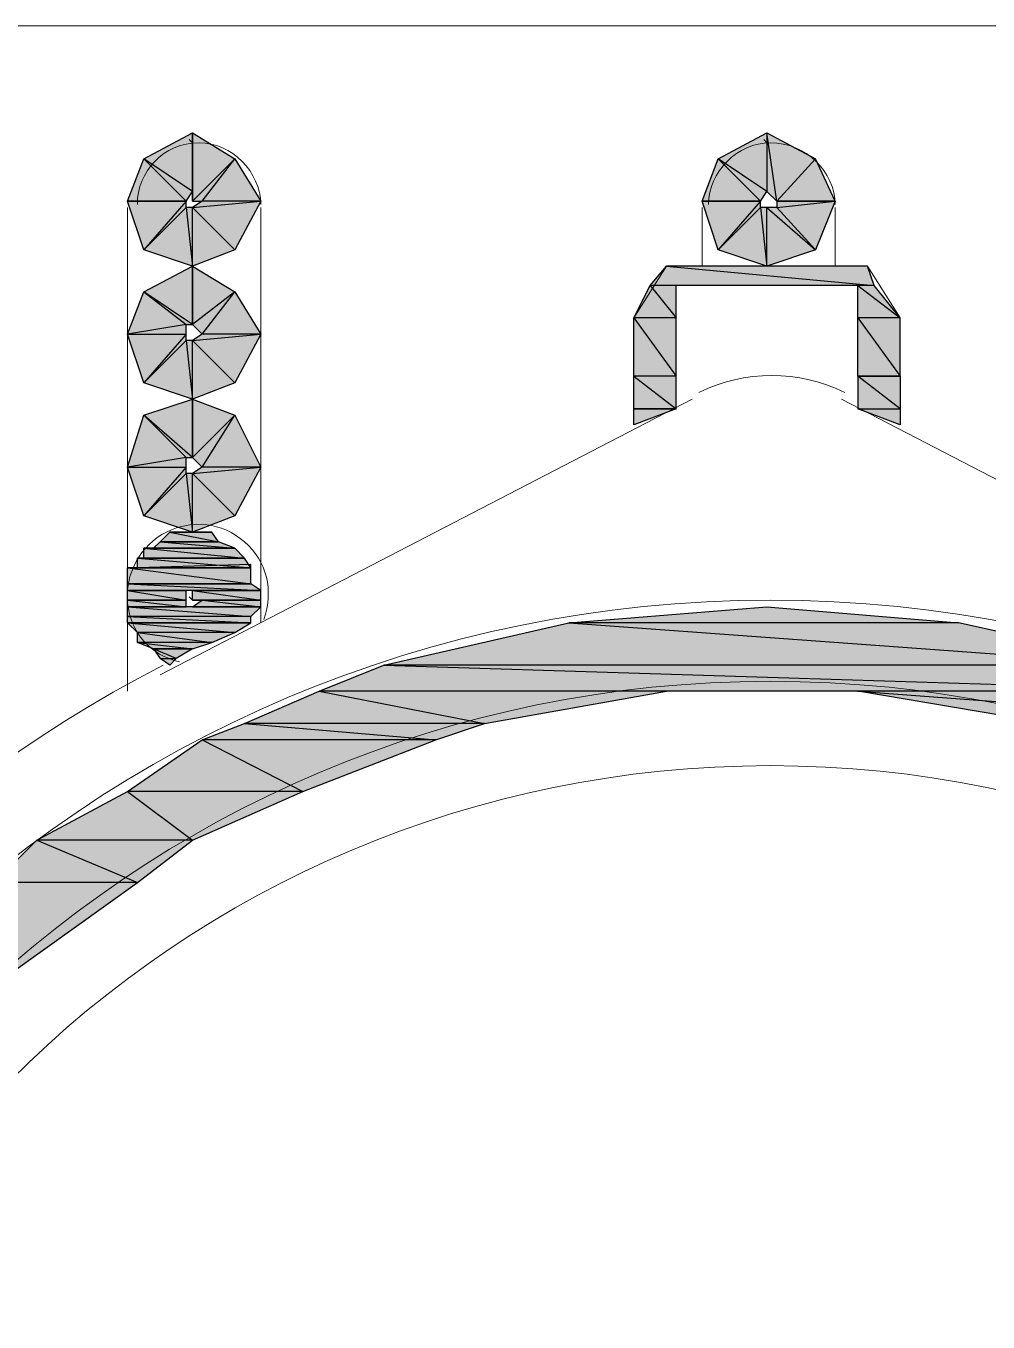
# Model space of a CAD drawing. Header units: millimetres. Extents: x 40 to 176, y -32 to 59.
# Drawn here: x 108.82 to 109.234, y -3.02 to -2.462 of the extents above; entities that cross this region are included whole.
import ezdxf

# ---------------------------------------------------------------- set-up
doc = ezdxf.new("R2010")
doc.units = ezdxf.units.MM
doc.layers.add('15 - Quadro de medição', color=6, linetype='Continuous')

msp = doc.modelspace()

# ---------------------------------------------------------------- hatches: boundary and pattern name
at = {"layer": '15 - Quadro de medição', "true_color": 0x000007}
h = msp.add_hatch(color=7, dxfattribs=at)
h.paths.add_polyline_path([(108.92059, -2.53693), (108.89544, -2.53693), (108.90941, -2.51877)])
h.paths.add_polyline_path([(108.89544, -2.53693), (108.90941, -2.51877), (108.89125, -2.53693)])
h.paths.add_polyline_path([(108.90941, -2.51877), (108.89125, -2.53693), (108.89125, -2.50759)])
h.paths.add_polyline_path([(108.89125, -2.53693), (108.89125, -2.50759), (108.89125, -2.53274)])
h.paths.add_polyline_path([(108.89125, -2.50759), (108.89125, -2.53274), (108.8703, -2.51877)])
h.paths.add_polyline_path([(108.89125, -2.53274), (108.8703, -2.51877), (108.88846, -2.53693)])
h.paths.add_polyline_path([(108.8703, -2.51877), (108.88846, -2.53693), (108.86332, -2.53693)])
h = msp.add_hatch(color=7, dxfattribs=at)
h.paths.add_polyline_path([(109.16781, -2.53693), (109.15943, -2.51877), (109.14267, -2.53693)])
h.paths.add_polyline_path([(109.15943, -2.51877), (109.14267, -2.53693), (109.13848, -2.50759)])
h.paths.add_polyline_path([(109.14267, -2.53693), (109.13848, -2.50759), (109.13848, -2.53274)])
h.paths.add_polyline_path([(109.13848, -2.50759), (109.13848, -2.53274), (109.11753, -2.51877)])
h.paths.add_polyline_path([(109.13848, -2.53274), (109.11753, -2.51877), (109.13569, -2.53693)])
h.paths.add_polyline_path([(109.11753, -2.51877), (109.13569, -2.53693), (109.11054, -2.53693)])
h = msp.add_hatch(color=7, dxfattribs=at)
h.paths.add_polyline_path([(108.86332, -2.53693), (108.88846, -2.53693), (108.8703, -2.55788)])
h.paths.add_polyline_path([(108.88846, -2.53693), (108.8703, -2.55788), (108.88846, -2.53972)])
h.paths.add_polyline_path([(108.8703, -2.55788), (108.88846, -2.53972), (108.89125, -2.56486)])
h.paths.add_polyline_path([(108.88846, -2.53972), (108.89125, -2.56486), (108.89125, -2.53972)])
h.paths.add_polyline_path([(108.89125, -2.56486), (108.89125, -2.53972), (108.90941, -2.55788)])
h = msp.add_hatch(color=7, dxfattribs=at)
h.paths.add_polyline_path([(108.90941, -2.55788), (108.89125, -2.53972), (108.92059, -2.53693)])
h.paths.add_polyline_path([(108.89125, -2.53972), (108.92059, -2.53693), (108.89544, -2.53693)])
h = msp.add_hatch(color=7, dxfattribs=at)
h.paths.add_polyline_path([(109.11054, -2.53693), (109.13569, -2.53693), (109.11753, -2.55788)])
h.paths.add_polyline_path([(109.13569, -2.53693), (109.11753, -2.55788), (109.13569, -2.53972)])
h.paths.add_polyline_path([(109.11753, -2.55788), (109.13569, -2.53972), (109.13848, -2.56486)])
h.paths.add_polyline_path([(109.13569, -2.53972), (109.13848, -2.56486), (109.13848, -2.53972)])
h.paths.add_polyline_path([(109.13848, -2.56486), (109.13848, -2.53972), (109.15943, -2.55788)])
h.paths.add_polyline_path([(109.13848, -2.53972), (109.15943, -2.55788), (109.14267, -2.53972)])
h.paths.add_polyline_path([(109.15943, -2.55788), (109.14267, -2.53972), (109.16781, -2.53693)])
h.paths.add_polyline_path([(109.14267, -2.53972), (109.16781, -2.53693), (109.14267, -2.53693)])
h = msp.add_hatch(color=7, dxfattribs=at)
h.paths.add_polyline_path([(108.89125, -2.56486), (108.89125, -2.59), (108.8703, -2.57603)])
h.paths.add_polyline_path([(108.89125, -2.59), (108.8703, -2.57603), (108.88846, -2.59)])
h.paths.add_polyline_path([(108.8703, -2.57603), (108.88846, -2.59), (108.86332, -2.59419)])
h.paths.add_polyline_path([(108.88846, -2.59), (108.86332, -2.59419), (108.88846, -2.59419)])
h.paths.add_polyline_path([(108.86332, -2.59419), (108.88846, -2.59419), (108.8703, -2.61514)])
h.paths.add_polyline_path([(108.88846, -2.59419), (108.8703, -2.61514), (108.88846, -2.59699)])
h.paths.add_polyline_path([(108.8703, -2.61514), (108.88846, -2.59699), (108.89125, -2.62213)])
h.paths.add_polyline_path([(108.88846, -2.59699), (108.89125, -2.62213), (108.89125, -2.59699)])
h.paths.add_polyline_path([(108.89125, -2.62213), (108.89125, -2.59699), (108.90941, -2.61514)])
h = msp.add_hatch(color=7, dxfattribs=at)
h.paths.add_polyline_path([(108.92059, -2.59419), (108.89544, -2.59419), (108.90941, -2.57603)])
h.paths.add_polyline_path([(108.89544, -2.59419), (108.90941, -2.57603), (108.89125, -2.59)])
h.paths.add_polyline_path([(108.90941, -2.57603), (108.89125, -2.59), (108.89125, -2.56486)])
h = msp.add_hatch(color=7, dxfattribs=at)
h.paths.add_polyline_path([(109.18178, -2.56486), (109.09518, -2.56486), (109.18457, -2.57324)])
h.paths.add_polyline_path([(109.09518, -2.56486), (109.18457, -2.57324), (109.0882, -2.57324)])
h = msp.add_hatch(color=7, dxfattribs=at)
h.paths.add_polyline_path([(109.09937, -2.57324), (109.0882, -2.57324), (109.09937, -2.58721)])
h.paths.add_polyline_path([(109.0882, -2.57324), (109.09937, -2.58721), (109.08121, -2.58721)])
h = msp.add_hatch(color=7, dxfattribs=at)
h.paths.add_polyline_path([(109.18457, -2.57324), (109.17759, -2.57324), (109.19575, -2.58721)])
h.paths.add_polyline_path([(109.17759, -2.57324), (109.19575, -2.58721), (109.17759, -2.58721)])
h = msp.add_hatch(color=7, dxfattribs=at)
h.paths.add_polyline_path([(109.09937, -2.58721), (109.08121, -2.58721), (109.09937, -2.61235)])
h.paths.add_polyline_path([(109.08121, -2.58721), (109.09937, -2.61235), (109.08121, -2.61235)])
h = msp.add_hatch(color=7, dxfattribs=at)
h.paths.add_polyline_path([(109.19575, -2.58721), (109.17759, -2.58721), (109.19575, -2.61235)])
h.paths.add_polyline_path([(109.17759, -2.58721), (109.19575, -2.61235), (109.17759, -2.61235)])
h = msp.add_hatch(color=7, dxfattribs=at)
h.paths.add_polyline_path([(108.90941, -2.61514), (108.89125, -2.59699), (108.92059, -2.59419)])
h.paths.add_polyline_path([(108.89125, -2.59699), (108.92059, -2.59419), (108.89544, -2.59419)])
h = msp.add_hatch(color=7, dxfattribs=at)
h.paths.add_polyline_path([(109.09937, -2.61235), (109.08121, -2.61235), (109.09937, -2.62632)])
h.paths.add_polyline_path([(109.08121, -2.61235), (109.09937, -2.62632), (109.08121, -2.62632)])
h = msp.add_hatch(color=7, dxfattribs=at)
h.paths.add_polyline_path([(109.17759, -2.61235), (109.17759, -2.62632), (109.19575, -2.62632)])
h.paths.add_polyline_path([(109.17759, -2.62632), (109.19575, -2.62632), (109.19575, -2.6333)])
for points in [[(109.17759, -2.61235), (109.19575, -2.61235), (109.19575, -2.62632)], [(109.08121, -2.62632), (109.09937, -2.62632), (109.08121, -2.6333)], [(108.88427, -2.67939), (108.89963, -2.67939), (108.89824, -2.67939)], [(108.86751, -2.69476), (108.9164, -2.69476), (108.9164, -2.69336)], [(109.13848, -2.71152), (109.22089, -2.7185), (109.05328, -2.7185)], [(108.87449, -2.72968), (108.89125, -2.72968), (108.88427, -2.73387)]]:
    msp.add_hatch(color=7, dxfattribs=at).paths.add_polyline_path(points)
h = msp.add_hatch(color=7, dxfattribs=at)
h.paths.add_polyline_path([(108.89125, -2.62213), (108.89125, -2.64727), (108.8703, -2.62911)])
h.paths.add_polyline_path([(108.89125, -2.64727), (108.8703, -2.62911), (108.88846, -2.64727)])
h.paths.add_polyline_path([(108.8703, -2.62911), (108.88846, -2.64727), (108.86332, -2.65146)])
h.paths.add_polyline_path([(108.88846, -2.64727), (108.86332, -2.65146), (108.88846, -2.65146)])
h.paths.add_polyline_path([(108.86332, -2.65146), (108.88846, -2.65146), (108.8703, -2.67241)])
h.paths.add_polyline_path([(108.88846, -2.65146), (108.8703, -2.67241), (108.88846, -2.65425)])
h.paths.add_polyline_path([(108.8703, -2.67241), (108.88846, -2.65425), (108.89125, -2.67939)])
h.paths.add_polyline_path([(108.88846, -2.65425), (108.89125, -2.67939), (108.89125, -2.65425)])
h.paths.add_polyline_path([(108.89125, -2.67939), (108.89125, -2.65425), (108.90941, -2.67241)])
h = msp.add_hatch(color=7, dxfattribs=at)
h.paths.add_polyline_path([(108.92059, -2.65146), (108.89544, -2.65146), (108.90941, -2.62911)])
h.paths.add_polyline_path([(108.89544, -2.65146), (108.90941, -2.62911), (108.89125, -2.64727)])
h.paths.add_polyline_path([(108.90941, -2.62911), (108.89125, -2.64727), (108.89125, -2.62213)])
h = msp.add_hatch(color=7, dxfattribs=at)
h.paths.add_polyline_path([(108.90941, -2.67241), (108.89125, -2.65425), (108.92059, -2.65146)])
h.paths.add_polyline_path([(108.89125, -2.65425), (108.92059, -2.65146), (108.89544, -2.65146)])
h = msp.add_hatch(color=7, dxfattribs=at)
h.paths.add_polyline_path([(108.90243, -2.68359), (108.87729, -2.68359), (108.90941, -2.68638)])
h.paths.add_polyline_path([(108.87729, -2.68359), (108.90941, -2.68638), (108.87449, -2.68638)])
h.paths.add_polyline_path([(108.90941, -2.68638), (108.87449, -2.68638), (108.8703, -2.68638)])
h = msp.add_hatch(color=7, dxfattribs=at)
h.paths.add_polyline_path([(108.89963, -2.67939), (108.88148, -2.67939), (108.90243, -2.68359)])
h.paths.add_polyline_path([(108.88148, -2.67939), (108.90243, -2.68359), (108.87729, -2.68359)])
h.paths.add_polyline_path([(108.90243, -2.68359), (108.87729, -2.68359)])
h.paths.add_polyline_path([(108.87729, -2.68359), (108.90243, -2.68359)])
h = msp.add_hatch(color=7, dxfattribs=at)
h.paths.add_polyline_path([(108.90941, -2.68638), (108.8703, -2.68638), (108.9136, -2.69057)])
h.paths.add_polyline_path([(108.8703, -2.68638), (108.9136, -2.69057), (108.8703, -2.69057)])
h.paths.add_polyline_path([(108.9136, -2.69057), (108.8703, -2.69057), (108.86751, -2.69057)])
h = msp.add_hatch(color=7, dxfattribs=at)
h.paths.add_polyline_path([(108.9136, -2.69057), (108.86751, -2.69057), (108.9164, -2.69476)])
h.paths.add_polyline_path([(108.86751, -2.69057), (108.9164, -2.69476), (108.86751, -2.69476)])
h.paths.add_polyline_path([(108.9164, -2.69476), (108.86751, -2.69476), (108.86332, -2.69476)])
h = msp.add_hatch(color=7, dxfattribs=at)
h.paths.add_polyline_path([(108.9164, -2.69476), (108.86332, -2.69476), (108.9164, -2.70174)])
h.paths.add_polyline_path([(108.86332, -2.69476), (108.9164, -2.70174), (108.86332, -2.70174)])
h.paths.add_polyline_path([(108.9164, -2.70174), (108.86332, -2.70174)])
h.paths.add_polyline_path([(108.86332, -2.70174), (108.9164, -2.70174)])
h = msp.add_hatch(color=7, dxfattribs=at)
h.paths.add_polyline_path([(108.9164, -2.70174), (108.86332, -2.70174), (108.92059, -2.70454)])
h.paths.add_polyline_path([(108.86332, -2.70174), (108.92059, -2.70454), (108.86332, -2.70454)])
h = msp.add_hatch(color=7, dxfattribs=at)
h.paths.add_polyline_path([(108.88846, -2.70454), (108.86332, -2.70454), (108.88846, -2.70873)])
h.paths.add_polyline_path([(108.86332, -2.70454), (108.88846, -2.70873), (108.86332, -2.70873)])
h = msp.add_hatch(color=7, dxfattribs=at)
h.paths.add_polyline_path([(108.92059, -2.70454), (108.89125, -2.70454), (108.92059, -2.70873)])
h.paths.add_polyline_path([(108.89125, -2.70454), (108.92059, -2.70873), (108.89125, -2.70873)])
h = msp.add_hatch(color=7, dxfattribs=at)
h.paths.add_polyline_path([(108.88846, -2.70873), (108.86332, -2.70873), (108.88846, -2.71152)])
h.paths.add_polyline_path([(108.86332, -2.70873), (108.88846, -2.71152), (108.86332, -2.71152)])
h = msp.add_hatch(color=7, dxfattribs=at)
h.paths.add_polyline_path([(108.92059, -2.71152), (108.86332, -2.71152), (108.9164, -2.71571)])
h.paths.add_polyline_path([(108.86332, -2.71152), (108.9164, -2.71571), (108.86332, -2.71571)])
h = msp.add_hatch(color=7, dxfattribs=at)
h.paths.add_polyline_path([(108.92059, -2.70873), (108.89544, -2.70873), (108.92059, -2.71152)])
h.paths.add_polyline_path([(108.89544, -2.70873), (108.92059, -2.71152), (108.89125, -2.71152)])
h = msp.add_hatch(color=7, dxfattribs=at)
h.paths.add_polyline_path([(108.9164, -2.71571), (108.86332, -2.71571), (108.9164, -2.7185)])
h.paths.add_polyline_path([(108.86332, -2.71571), (108.9164, -2.7185), (108.86332, -2.7185)])
h.paths.add_polyline_path([(108.9164, -2.7185), (108.86332, -2.7185)])
h.paths.add_polyline_path([(108.86332, -2.7185), (108.9164, -2.7185)])
h = msp.add_hatch(color=7, dxfattribs=at)
h.paths.add_polyline_path([(108.9164, -2.7185), (108.86332, -2.7185), (108.90941, -2.72269)])
h.paths.add_polyline_path([(108.86332, -2.7185), (108.90941, -2.72269), (108.86751, -2.72269)])
h = msp.add_hatch(color=7, dxfattribs=at)
h.paths.add_polyline_path([(108.90941, -2.72269), (108.86751, -2.72269), (108.89963, -2.72688)])
h.paths.add_polyline_path([(108.86751, -2.72269), (108.89963, -2.72688), (108.86751, -2.72688)])
h = msp.add_hatch(color=7, dxfattribs=at)
h.paths.add_polyline_path([(109.22089, -2.7185), (109.05328, -2.7185), (109.3033, -2.73666)])
h.paths.add_polyline_path([(109.05328, -2.7185), (109.3033, -2.73666), (108.97366, -2.73666)])
h = msp.add_hatch(color=7, dxfattribs=at)
h.paths.add_polyline_path([(108.89963, -2.72688), (108.86751, -2.72688), (108.89125, -2.72968)])
h.paths.add_polyline_path([(108.86751, -2.72688), (108.89125, -2.72968), (108.87449, -2.72968)])
h = msp.add_hatch(color=7, dxfattribs=at)
h.paths.add_polyline_path([(108.87449, -2.72968), (108.87729, -2.73387), (108.88427, -2.73387)])
h.paths.add_polyline_path([(108.87729, -2.73387), (108.88427, -2.73387), (108.88148, -2.73666)])
h = msp.add_hatch(color=7, dxfattribs=at)
h.paths.add_polyline_path([(109.3033, -2.73666), (108.97366, -2.73666), (109.33123, -2.74784)])
h.paths.add_polyline_path([(108.97366, -2.73666), (109.33123, -2.74784), (108.94573, -2.74784)])
h = msp.add_hatch(color=7, dxfattribs=at)
h.paths.add_polyline_path([(109.09518, -2.74784), (108.94573, -2.74784), (109.01696, -2.7618)])
h.paths.add_polyline_path([(108.94573, -2.74784), (109.01696, -2.7618), (108.9136, -2.7618)])
h = msp.add_hatch(color=7, dxfattribs=at)
h.paths.add_polyline_path([(109.33123, -2.74784), (109.17759, -2.74784), (109.36336, -2.7618)])
h.paths.add_polyline_path([(109.17759, -2.74784), (109.36336, -2.7618), (109.26, -2.7618)])
h = msp.add_hatch(color=7, dxfattribs=at)
h.paths.add_polyline_path([(109.01696, -2.7618), (108.9136, -2.7618), (108.99601, -2.76879)])
h.paths.add_polyline_path([(108.9136, -2.7618), (108.99601, -2.76879), (108.89544, -2.76879)])
h = msp.add_hatch(color=7, dxfattribs=at)
h.paths.add_polyline_path([(108.99601, -2.76879), (108.89544, -2.76879), (108.93874, -2.79114)])
h.paths.add_polyline_path([(108.89544, -2.76879), (108.93874, -2.79114), (108.86332, -2.79114)])
h = msp.add_hatch(color=7, dxfattribs=at)
h.paths.add_polyline_path([(108.93874, -2.79114), (108.86332, -2.79114), (108.89125, -2.81209)])
h.paths.add_polyline_path([(108.86332, -2.79114), (108.89125, -2.81209), (108.82421, -2.81209)])
h = msp.add_hatch(color=7, dxfattribs=at)
h.paths.add_polyline_path([(108.89125, -2.81209), (108.82421, -2.81209), (108.86751, -2.83024)])
h.paths.add_polyline_path([(108.82421, -2.81209), (108.86751, -2.83024), (108.80605, -2.83024)])
h = msp.add_hatch(color=7, dxfattribs=at)
h.paths.add_polyline_path([(108.86751, -2.83024), (108.80605, -2.83024), (108.81304, -2.86935)])
h.paths.add_polyline_path([(108.80605, -2.83024), (108.81304, -2.86935), (108.75996, -2.86935)])

# ---------------------------------------------------------------- linework, layer by layer
at = {"layer": '15 - Quadro de medição', "color": 7, "linetype": 'Continuous', "lineweight": 20, "true_color": 0x000007}
for points in [[(108.28087, -2.4615), (109.99609, -2.4615), (109.99609, -6.02603), (108.27389, -6.02603), (108.27249, -6.02603), (108.20824, -6.02603)], [(108.29484, -2.4615), (109.97514, -2.4615), (109.97514, -2.4615)], [(108.89125, -2.51178), (108.88986, -2.51039), (108.88986, -2.51039)], [(109.13848, -2.51178), (109.13708, -2.51039), (109.13708, -2.51039)], [(108.86332, -2.74784), (108.86332, -2.53972), (108.86332, -2.53972)], [(108.92059, -2.53972), (108.92059, -2.7185), (108.92059, -2.7185)], [(109.11054, -2.53972), (109.11054, -2.56486), (109.11054, -2.56486)], [(109.16781, -2.56486), (109.16781, -2.53972), (109.16781, -2.53972)], [(109.19575, -2.6333), (109.19575, -2.58721), (109.18178, -2.56486), (109.13848, -2.56486), (109.09518, -2.56486), (109.08121, -2.58721), (109.08121, -2.6333)], [(109.17759, -2.62632), (109.17759, -2.61235), (109.17759, -2.57324), (109.13848, -2.57324), (109.09937, -2.57324), (109.09937, -2.61235), (109.09937, -2.62632)], [(109.10635, -2.62213), (108.87729, -2.74085), (108.87729, -2.74085)], [(109.39967, -2.74085), (109.17061, -2.62213), (109.17061, -2.62213)], [(108.89125, -2.70873), (108.88986, -2.70733), (108.88986, -2.70733)]]:
    msp.add_lwpolyline(points, dxfattribs=at)
at = {"layer": '15 - Quadro de medição', "color": 7, "linetype": 'Continuous', "lineweight": -2, "true_color": 0x000007}
for points in [[(108.89125, -2.50759), (108.89125, -2.53274), (108.8703, -2.51877)], [(108.90941, -2.51877), (108.89125, -2.53693), (108.89125, -2.50759)], [(108.89125, -2.53693), (108.89125, -2.50759), (108.89125, -2.53274)], [(109.13848, -2.50759), (109.13848, -2.53274), (109.11753, -2.51877)], [(109.15943, -2.51877), (109.14267, -2.53693), (109.13848, -2.50759)], [(109.14267, -2.53693), (109.13848, -2.50759), (109.13848, -2.53274)], [(108.8703, -2.51877), (108.88846, -2.53693), (108.86332, -2.53693)], [(108.89125, -2.53274), (108.8703, -2.51877), (108.88846, -2.53693)], [(108.89544, -2.53693), (108.90941, -2.51877), (108.89125, -2.53693)], [(108.92059, -2.53693), (108.89544, -2.53693), (108.90941, -2.51877)], [(109.11753, -2.51877), (109.13569, -2.53693), (109.11054, -2.53693)], [(109.13848, -2.53274), (109.11753, -2.51877), (109.13569, -2.53693)], [(109.16781, -2.53693), (109.15943, -2.51877), (109.14267, -2.53693)], [(108.86332, -2.53693), (108.88846, -2.53693), (108.8703, -2.55788)], [(108.88846, -2.53693), (108.8703, -2.55788), (108.88846, -2.53972)], [(108.90941, -2.55788), (108.89125, -2.53972), (108.92059, -2.53693)], [(108.89125, -2.53972), (108.92059, -2.53693), (108.89544, -2.53693)], [(109.11054, -2.53693), (109.13569, -2.53693), (109.11753, -2.55788)], [(109.13569, -2.53693), (109.11753, -2.55788), (109.13569, -2.53972)], [(109.15943, -2.55788), (109.14267, -2.53972), (109.16781, -2.53693)], [(109.14267, -2.53972), (109.16781, -2.53693), (109.14267, -2.53693)], [(108.8703, -2.55788), (108.88846, -2.53972), (108.89125, -2.56486)], [(108.88846, -2.53972), (108.89125, -2.56486), (108.89125, -2.53972)], [(108.89125, -2.56486), (108.89125, -2.53972), (108.90941, -2.55788)], [(109.11753, -2.55788), (109.13569, -2.53972), (109.13848, -2.56486)], [(109.13569, -2.53972), (109.13848, -2.56486), (109.13848, -2.53972)], [(109.13848, -2.56486), (109.13848, -2.53972), (109.15943, -2.55788)], [(109.13848, -2.53972), (109.15943, -2.55788), (109.14267, -2.53972)], [(108.89125, -2.56486), (108.89125, -2.59), (108.8703, -2.57603)], [(108.90941, -2.57603), (108.89125, -2.59), (108.89125, -2.56486)], [(109.09518, -2.56486), (109.18457, -2.57324), (109.0882, -2.57324)], [(109.18178, -2.56486), (109.09518, -2.56486), (109.18457, -2.57324)], [(108.8703, -2.57603), (108.88846, -2.59), (108.86332, -2.59419)], [(108.89125, -2.59), (108.8703, -2.57603), (108.88846, -2.59)], [(108.89544, -2.59419), (108.90941, -2.57603), (108.89125, -2.59)], [(108.92059, -2.59419), (108.89544, -2.59419), (108.90941, -2.57603)], [(109.0882, -2.57324), (109.09937, -2.58721), (109.08121, -2.58721)], [(109.09937, -2.57324), (109.0882, -2.57324), (109.09937, -2.58721)], [(109.18457, -2.57324), (109.17759, -2.57324), (109.19575, -2.58721)], [(109.17759, -2.57324), (109.19575, -2.58721), (109.17759, -2.58721)], [(109.09937, -2.58721), (109.08121, -2.58721), (109.09937, -2.61235)], [(109.08121, -2.58721), (109.09937, -2.61235), (109.08121, -2.61235)], [(109.19575, -2.58721), (109.17759, -2.58721), (109.19575, -2.61235)], [(109.17759, -2.58721), (109.19575, -2.61235), (109.17759, -2.61235)], [(108.88846, -2.59), (108.86332, -2.59419), (108.88846, -2.59419)], [(108.86332, -2.59419), (108.88846, -2.59419), (108.8703, -2.61514)], [(108.88846, -2.59419), (108.8703, -2.61514), (108.88846, -2.59699)], [(108.90941, -2.61514), (108.89125, -2.59699), (108.92059, -2.59419)], [(108.89125, -2.59699), (108.92059, -2.59419), (108.89544, -2.59419)], [(108.8703, -2.61514), (108.88846, -2.59699), (108.89125, -2.62213)], [(108.88846, -2.59699), (108.89125, -2.62213), (108.89125, -2.59699)], [(108.89125, -2.62213), (108.89125, -2.59699), (108.90941, -2.61514)], [(109.09937, -2.61235), (109.08121, -2.61235), (109.09937, -2.62632)], [(109.08121, -2.61235), (109.09937, -2.62632), (109.08121, -2.62632)], [(109.17759, -2.61235), (109.17759, -2.62632), (109.19575, -2.62632)], [(109.17759, -2.61235), (109.19575, -2.61235), (109.19575, -2.62632)], [(108.89125, -2.62213), (108.89125, -2.64727), (108.8703, -2.62911)], [(108.90941, -2.62911), (108.89125, -2.64727), (108.89125, -2.62213)], [(109.08121, -2.62632), (109.09937, -2.62632), (109.08121, -2.6333)], [(109.17759, -2.62632), (109.19575, -2.62632), (109.19575, -2.6333)], [(108.8703, -2.62911), (108.88846, -2.64727), (108.86332, -2.65146)], [(108.89125, -2.64727), (108.8703, -2.62911), (108.88846, -2.64727)], [(108.89544, -2.65146), (108.90941, -2.62911), (108.89125, -2.64727)], [(108.92059, -2.65146), (108.89544, -2.65146), (108.90941, -2.62911)], [(108.88846, -2.64727), (108.86332, -2.65146), (108.88846, -2.65146)], [(108.86332, -2.65146), (108.88846, -2.65146), (108.8703, -2.67241)], [(108.88846, -2.65146), (108.8703, -2.67241), (108.88846, -2.65425)], [(108.8703, -2.67241), (108.88846, -2.65425), (108.89125, -2.67939)], [(108.88846, -2.65425), (108.89125, -2.67939), (108.89125, -2.65425)], [(108.90941, -2.67241), (108.89125, -2.65425), (108.92059, -2.65146)], [(108.89125, -2.65425), (108.92059, -2.65146), (108.89544, -2.65146)], [(108.89125, -2.67939), (108.89125, -2.65425), (108.90941, -2.67241)], [(108.87729, -2.68359), (108.90941, -2.68638), (108.87449, -2.68638)], [(108.88148, -2.67939), (108.90243, -2.68359), (108.87729, -2.68359)], [(108.90243, -2.68359), (108.87729, -2.68359)], [(108.87729, -2.68359), (108.90243, -2.68359), (108.90243, -2.68359)], [(108.90243, -2.68359), (108.87729, -2.68359), (108.90941, -2.68638)], [(108.89963, -2.67939), (108.88427, -2.67939), (108.88148, -2.67939)], [(108.89963, -2.67939), (108.88148, -2.67939), (108.90243, -2.68359)], [(108.88846, -2.67939), (108.89963, -2.67939), (108.88427, -2.67939)], [(108.88427, -2.67939), (108.89963, -2.67939), (108.89824, -2.67939)], [(108.89125, -2.67939), (108.88846, -2.67939), (108.88846, -2.67939)], [(108.89125, -2.67939), (108.88846, -2.67939), (108.89963, -2.67939)], [(108.90941, -2.68638), (108.87449, -2.68638), (108.8703, -2.68638)], [(108.90941, -2.68638), (108.8703, -2.68638), (108.9136, -2.69057)], [(108.8703, -2.68638), (108.9136, -2.69057), (108.8703, -2.69057)], [(108.87449, -2.68638), (108.90941, -2.68638), (108.90941, -2.68638)], [(108.9164, -2.69476), (108.86751, -2.69476), (108.86332, -2.69476)], [(108.9164, -2.69476), (108.86332, -2.69476), (108.9164, -2.70174)], [(108.86332, -2.69476), (108.9164, -2.70174), (108.86332, -2.70174)], [(108.9136, -2.69057), (108.8703, -2.69057), (108.86751, -2.69057)], [(108.9136, -2.69057), (108.86751, -2.69057), (108.9164, -2.69476)], [(108.86751, -2.69057), (108.9164, -2.69476), (108.86751, -2.69476)], [(108.86751, -2.69476), (108.9164, -2.69476), (108.9164, -2.69336)], [(108.8703, -2.69057), (108.9136, -2.69057), (108.9136, -2.69057)], [(108.9164, -2.70174), (108.86332, -2.70174)], [(108.86332, -2.70174), (108.9164, -2.70174), (108.9164, -2.70174)], [(108.9164, -2.70174), (108.86332, -2.70174), (108.92059, -2.70454)], [(108.86332, -2.70174), (108.92059, -2.70454), (108.86332, -2.70454)], [(108.86332, -2.70454), (108.88846, -2.70454), (108.88846, -2.70454)], [(108.88846, -2.70454), (108.88846, -2.70454), (108.86332, -2.70454)], [(108.86332, -2.70454), (108.88846, -2.70454), (108.88846, -2.70454)], [(108.88846, -2.70454), (108.88846, -2.70454), (108.86332, -2.70454)], [(108.86332, -2.70454), (108.88846, -2.70454), (108.88846, -2.70454)], [(108.88846, -2.70454), (108.88846, -2.70454), (108.86332, -2.70454)], [(108.86332, -2.70454), (108.88846, -2.70454), (108.88846, -2.70454)], [(108.88846, -2.70454), (108.88846, -2.70454), (108.86332, -2.70454)], [(108.88846, -2.70454), (108.86332, -2.70454)], [(108.86332, -2.70454), (108.88846, -2.70454), (108.88846, -2.70454)], [(108.88846, -2.70454), (108.86332, -2.70454), (108.88846, -2.70873)], [(108.86332, -2.70454), (108.88846, -2.70873), (108.86332, -2.70873)], [(108.89125, -2.70454), (108.92059, -2.70454), (108.92059, -2.70454)], [(108.92059, -2.70454), (108.92059, -2.70454), (108.89125, -2.70454)], [(108.92059, -2.70454), (108.89125, -2.70454)], [(108.89125, -2.70454), (108.92059, -2.70454), (108.92059, -2.70454)], [(108.89125, -2.70454), (108.92059, -2.70454), (108.92059, -2.70454)], [(108.92059, -2.70454), (108.92059, -2.70454), (108.89125, -2.70454)], [(108.89125, -2.70454), (108.92059, -2.70454), (108.92059, -2.70454)], [(108.92059, -2.70454), (108.92059, -2.70454), (108.89125, -2.70454)], [(108.89125, -2.70454), (108.92059, -2.70454), (108.92059, -2.70454)], [(108.92059, -2.70454), (108.92059, -2.70454), (108.89125, -2.70454)], [(108.92059, -2.70454), (108.89125, -2.70454), (108.92059, -2.70873)], [(108.89125, -2.70454), (108.92059, -2.70873), (108.89125, -2.70873)], [(108.86332, -2.70873), (108.88846, -2.70873), (108.88846, -2.70873)], [(108.88846, -2.70873), (108.88846, -2.70873), (108.86332, -2.70873)], [(108.86332, -2.70873), (108.88846, -2.70873), (108.88846, -2.70873)], [(108.88846, -2.70873), (108.88846, -2.70873), (108.86332, -2.70873)], [(108.86332, -2.70873), (108.88846, -2.70873), (108.88846, -2.70873)], [(108.88846, -2.70873), (108.88846, -2.70873), (108.86332, -2.70873)], [(108.86332, -2.70873), (108.88846, -2.70873), (108.88846, -2.70873)], [(108.88846, -2.70873), (108.88846, -2.70873), (108.86332, -2.70873)], [(108.86332, -2.70873), (108.88846, -2.70873), (108.88846, -2.70873)], [(108.88846, -2.70873), (108.88846, -2.70873), (108.86332, -2.70873)], [(108.88846, -2.70873), (108.86332, -2.70873), (108.88846, -2.71152)], [(108.86332, -2.70873), (108.88846, -2.71152), (108.86332, -2.71152)], [(108.86332, -2.71152), (108.88846, -2.71152), (108.88846, -2.71152)], [(108.88846, -2.71152), (108.88846, -2.71152), (108.86332, -2.71152)], [(108.86332, -2.71152), (108.88846, -2.71152), (108.88846, -2.71152)], [(108.88846, -2.71152), (108.88846, -2.71152), (108.86332, -2.71152)], [(108.86332, -2.71152), (108.88846, -2.71152), (108.88846, -2.71152)], [(108.88846, -2.71152), (108.88846, -2.71152), (108.86332, -2.71152)], [(108.88846, -2.71152), (108.86332, -2.71152)], [(108.86332, -2.71152), (108.88846, -2.71152), (108.88846, -2.71152)], [(108.86332, -2.71152), (108.88846, -2.71152), (108.88846, -2.71152)], [(108.88846, -2.71152), (108.88846, -2.71152), (108.86332, -2.71152)], [(108.86332, -2.71152), (108.88846, -2.71152), (108.88846, -2.71152)], [(108.88846, -2.71152), (108.88846, -2.71152), (108.86332, -2.71152)], [(108.92059, -2.71152), (108.86332, -2.71152), (108.9164, -2.71571)], [(108.86332, -2.71152), (108.9164, -2.71571), (108.86332, -2.71571)], [(108.92059, -2.70873), (108.89125, -2.70873)], [(108.89125, -2.70873), (108.92059, -2.70873), (108.89544, -2.70873)], [(108.89544, -2.70873), (108.92059, -2.71152), (108.89125, -2.71152)], [(108.89125, -2.71152), (108.92059, -2.71152), (108.92059, -2.71152)], [(108.92059, -2.71152), (108.92059, -2.71152), (108.89125, -2.71152)], [(108.89125, -2.71152), (108.92059, -2.71152), (108.92059, -2.71152)], [(108.92059, -2.71152), (108.92059, -2.71152), (108.89125, -2.71152)], [(108.89125, -2.71152), (108.92059, -2.71152), (108.92059, -2.71152)], [(108.92059, -2.71152), (108.92059, -2.71152), (108.89125, -2.71152)], [(108.89125, -2.71152), (108.92059, -2.71152), (108.92059, -2.71152)], [(108.92059, -2.71152), (108.92059, -2.71152), (108.89125, -2.71152)], [(108.89125, -2.71152), (108.92059, -2.71152), (108.92059, -2.71152)], [(108.92059, -2.71152), (108.92059, -2.71152), (108.89125, -2.71152)], [(108.92059, -2.71152), (108.89125, -2.71152)], [(108.89125, -2.71152), (108.92059, -2.71152), (108.92059, -2.71152)], [(108.89544, -2.70873), (108.92059, -2.70873), (108.92059, -2.70873)], [(108.92059, -2.70873), (108.92059, -2.70873), (108.89544, -2.70873)], [(108.89544, -2.70873), (108.92059, -2.70873), (108.92059, -2.70873)], [(108.92059, -2.70873), (108.92059, -2.70873), (108.89544, -2.70873)], [(108.89544, -2.70873), (108.92059, -2.70873), (108.92059, -2.70873)], [(108.92059, -2.70873), (108.92059, -2.70873), (108.89544, -2.70873)], [(108.89544, -2.70873), (108.92059, -2.70873), (108.92059, -2.70873)], [(108.92059, -2.70873), (108.92059, -2.70873), (108.89544, -2.70873)], [(108.92059, -2.70873), (108.89544, -2.70873), (108.92059, -2.71152)], [(109.13848, -2.71152), (109.22089, -2.7185), (109.05328, -2.7185)], [(108.9164, -2.71571), (108.86332, -2.71571), (108.9164, -2.7185)], [(108.86332, -2.71571), (108.9164, -2.7185), (108.86332, -2.7185)], [(108.9164, -2.7185), (108.86332, -2.7185)], [(108.86332, -2.7185), (108.9164, -2.7185), (108.9164, -2.7185)], [(108.9164, -2.7185), (108.86332, -2.7185), (108.90941, -2.72269)], [(108.86332, -2.7185), (108.90941, -2.72269), (108.86751, -2.72269)], [(108.90941, -2.72269), (108.86751, -2.72269), (108.89963, -2.72688)], [(108.86751, -2.72269), (108.89963, -2.72688), (108.86751, -2.72688)], [(109.05328, -2.7185), (109.3033, -2.73666), (108.97366, -2.73666)], [(109.22089, -2.7185), (109.05328, -2.7185), (109.3033, -2.73666)], [(108.89963, -2.72688), (108.86751, -2.72688), (108.89125, -2.72968)], [(108.86751, -2.72688), (108.89125, -2.72968), (108.87449, -2.72968)], [(108.87449, -2.72968), (108.87729, -2.73387), (108.88427, -2.73387)], [(108.87449, -2.72968), (108.89125, -2.72968), (108.88427, -2.73387)], [(108.87729, -2.73387), (108.88427, -2.73387), (108.88148, -2.73666)], [(108.97366, -2.73666), (109.33123, -2.74784), (108.94573, -2.74784)], [(109.3033, -2.73666), (108.97366, -2.73666), (109.33123, -2.74784)], [(108.94573, -2.74784), (109.01696, -2.7618), (108.9136, -2.7618)], [(109.09518, -2.74784), (108.94573, -2.74784), (109.01696, -2.7618)], [(109.33123, -2.74784), (109.17759, -2.74784), (109.36336, -2.7618)], [(109.17759, -2.74784), (109.36336, -2.7618), (109.26, -2.7618)], [(108.9136, -2.7618), (108.99601, -2.76879), (108.89544, -2.76879)], [(109.01696, -2.7618), (108.9136, -2.7618), (108.99601, -2.76879)], [(108.89544, -2.76879), (108.93874, -2.79114), (108.86332, -2.79114)], [(108.99601, -2.76879), (108.89544, -2.76879), (108.93874, -2.79114)], [(108.86332, -2.79114), (108.89125, -2.81209), (108.82421, -2.81209)], [(108.93874, -2.79114), (108.86332, -2.79114), (108.89125, -2.81209)], [(108.82421, -2.81209), (108.86751, -2.83024), (108.80605, -2.83024)], [(108.89125, -2.81209), (108.82421, -2.81209), (108.86751, -2.83024)], [(108.86751, -2.83024), (108.80605, -2.83024), (108.81304, -2.86935)]]:
    msp.add_lwpolyline(points, close=True, dxfattribs=at)
at = {"layer": '15 - Quadro de medição', "color": 7, "linetype": 'Continuous', "lineweight": 20, "true_color": 0x000007}
for points in [[(108.89405, -2.51178), (108.87868, -2.51178), (108.86751, -2.52435), (108.86751, -2.53832)], [(108.92059, -2.53832), (108.92059, -2.52435), (108.90801, -2.51178), (108.89405, -2.51178)], [(109.13988, -2.51178), (109.12591, -2.51178), (109.11334, -2.52435), (109.11334, -2.53832)], [(109.16781, -2.53832), (109.16781, -2.52435), (109.15524, -2.51178), (109.13988, -2.51178)], [(109.172, -2.61933), (109.15245, -2.60956), (109.1287, -2.60956), (109.10915, -2.61933)]]:
    msp.add_open_spline(points, degree=3, dxfattribs=at)
for points in [[(108.92198, -2.71711), (108.92617, -2.70454), (108.92338, -2.69197), (108.9136, -2.68359), (108.9136, -2.68359), (108.90382, -2.6752), (108.89125, -2.67381), (108.88008, -2.67939), (108.88008, -2.67939), (108.86891, -2.68498), (108.86192, -2.69755), (108.86332, -2.71012), (108.86332, -2.71012), (108.86472, -2.72269), (108.8731, -2.73247), (108.88567, -2.73527)], [(109.67484, -3.24369), (109.67484, -2.94757), (109.43599, -2.70873), (109.13988, -2.70873), (109.13988, -2.70873), (108.84516, -2.70873), (108.60631, -2.94757), (108.60631, -3.24369), (108.60631, -3.24369), (108.60631, -3.5384), (108.84516, -3.77725), (109.13988, -3.77725), (109.13988, -3.77725), (109.43599, -3.77725), (109.67484, -3.5384), (109.67484, -3.24369)], [(108.87868, -2.73666), (108.64542, -2.85678), (108.52391, -3.12217), (108.58676, -3.37777), (108.58676, -3.37777), (108.64822, -3.63338), (108.87729, -3.81356), (109.13988, -3.81356), (109.13988, -3.81356), (109.40386, -3.81356), (109.63293, -3.63338), (109.69439, -3.37777), (109.69439, -3.37777), (109.75724, -3.12217), (109.63573, -2.85678), (109.40107, -2.73666)], [(109.63852, -3.24369), (109.63852, -2.96713), (109.41643, -2.74365), (109.13988, -2.74365), (109.13988, -2.74365), (108.86472, -2.74365), (108.64123, -2.96713), (108.64123, -3.24369), (108.64123, -3.24369), (108.64123, -3.51885), (108.86472, -3.74233), (109.13988, -3.74233), (109.13988, -3.74233), (109.41643, -3.74233), (109.63852, -3.51885), (109.63852, -3.24369)], [(109.6036, -3.24369), (109.6036, -2.98668), (109.39548, -2.77996), (109.13988, -2.77996), (109.13988, -2.77996), (108.88427, -2.77996), (108.67755, -2.98668), (108.67755, -3.24369), (108.67755, -3.24369), (108.67755, -3.49929), (108.88427, -3.70601), (109.13988, -3.70601), (109.13988, -3.70601), (109.39548, -3.70601), (109.6036, -3.49929), (109.6036, -3.24369)]]:
    msp.add_open_spline(points, degree=3, knots=[0, 0, 0, 0, 0.0625, 0.0625, 0.0625, 0.062501, 0.125, 0.125, 0.125, 0.125001, 0.1875, 0.1875, 0.1875, 0.187501, 1, 1, 1, 1], dxfattribs=at)

doc.saveas('drawing.dxf')
